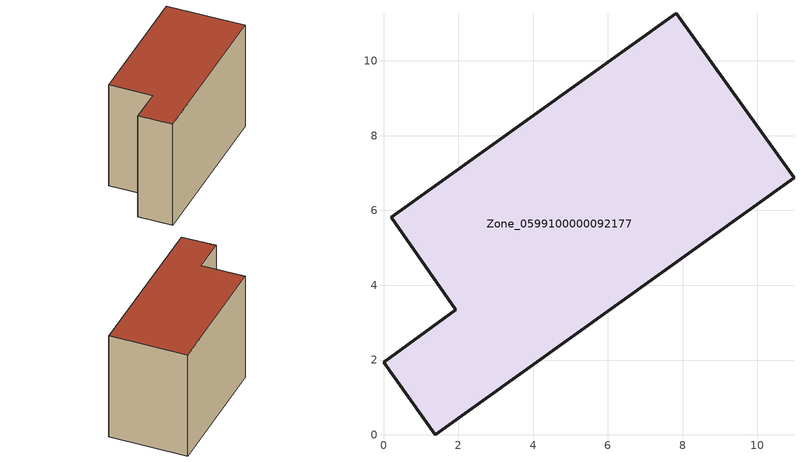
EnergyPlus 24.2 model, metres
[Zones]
Zone_0599100000092177
 floor ground (C_G): 0,1.94 1.94,3.34 0.21,5.81 7.84,11.28 10.98,6.88 1.38,0 z0
 wall outside (C_F): 1.94,3.34 0,1.94 1.38,0 10.98,6.88 7.84,11.28 0.21,5.81 1.94,3.34 z0:7.78
 roof outside (C_R): 7.84,11.28 0.21,5.81 1.94,3.34 0,1.94 1.38,0 10.98,6.88 z7.78
[BUILDING]
Pand.0599100000092177: North Axis=0; Terrain=City; Loads Convergence Tolerance Value=0.04; Temperature Convergence Tolerance Value=0.4; Solar Distribution=FullExterior; Maximum Number of Warmup Days=25; Minimum Number of Warmup Days=1
[Site:Location]
Rotterdam.The.Hague.AP_ZH_NLD Design_Conditions: Latitude=51.96; Longitude=4.45; Time Zone=1; Elevation=-4.5
[SITE:GROUNDTEMPERATURE:BUILDINGSURFACE]
18, 18, 18, 18, 18, 18, 18, 18, 18, 18, 18, 18
[MATERIAL] Thermal Absorptance=0.9; Solar Absorptance=0.7; Visible Absorptance=0.7
Name | Roughness | Thickness | Conductivity | Density | Specific Heat
G.TI.1975-1991 | MediumSmooth | 0.15 | 0.288461 | 540 | 1210
F.TI.1975-1991 | Rough | 0.3 | 0.230769 | 1920 | 840
R.TI.1975-1991 | MediumRough | 0.2 | 0.153846 | 1500 | 1000
[CONSTRUCTION]
C_G: G.TI.1975-1991
C_F: F.TI.1975-1991
C_R: R.TI.1975-1991
[ZONE]
Zone_0599100000092177: Type=1; Multiplier=1; Ceiling Height=Autocalculate; Volume=Autocalculate; Floor Area=autocalculate; Part of Total Floor Area=Yes
[ZONEINFILTRATION:DESIGNFLOWRATE]
Infil_Zone_0599100000092177: Zone or ZoneList or Space or SpaceList=Zone_0599100000092177; Schedule=AlwaysOn; Design Flow Rate Calculation Method=Flow/Area; Flow Rate per Floor Area=0.003; Constant Term Coefficient=1; Temperature Term Coefficient=0; Velocity Term Coefficient=0; Velocity Squared Term Coefficient=0
[HVACTEMPLATE:ZONE:IDEALLOADSAIRSYSTEM]
Zone_0599100000092177: Maximum Heating Supply Air Temperature=50; Minimum Cooling Supply Air Temperature=13; Maximum Heating Supply Air Humidity Ratio=0.0156; Minimum Cooling Supply Air Humidity Ratio=0.0077; Heating Limit=NoLimit; Cooling Limit=NoLimit; Dehumidification Control Type=ConstantSensibleHeatRatio; Cooling Sensible Heat Ratio=0.7; Dehumidification Setpoint=60; Humidification Control Type=None; Humidification Setpoint=30; Outdoor Air Method=None; Outdoor Air Flow Rate per Person=0.00944; Outdoor Air Flow Rate per Zone Floor Area=0; Outdoor Air Flow Rate per Zone=0; Demand Controlled Ventilation Type=None; Outdoor Air Economizer Type=NoEconomizer; Heat Recovery Type=None; Sensible Heat Recovery Effectiveness=0.7; Latent Heat Recovery Effectiveness=0.65
[ZONECONTROL:THERMOSTAT]
ThermostatControl_Zone_0599100000092177: Zone or ZoneList=Zone_0599100000092177; Control Type Schedule=DualSetpointControlType; Control 1=Thermostat_Zone_0599100000092177; Temperature Difference Between Cutout And Setpoint=0
[THERMOSTATSETPOINT:DUALSETPOINT]
Thermostat_Zone_0599100000092177: Heating Setpoint Temperature Schedule=HeatingSetpoint_Zone_0599100000092177; Cooling Setpoint Temperature Schedule=CoolingSetpoint_Zone_0599100000092177
[SCHEDULE:COMPACT]
HeatingSetpoint_Zone_0599100000092177: Through: 12/31, For: AllDays, Until: 24:00, 21
CoolingSetpoint_Zone_0599100000092177: Through: 12/31, For: AllDays, Until: 24:00, 24
DualSetpointControlType: Through: 12/31, For: AllDays, Until: 24:00, 4
AlwaysOn: Through: 12/31, For: AllDays, Until: 24:00, 1
